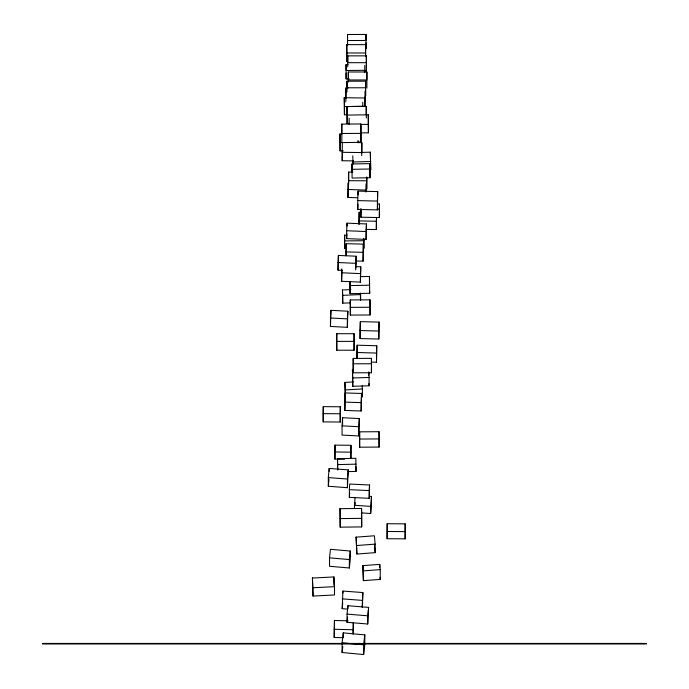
<?xml version="1.0" encoding="UTF-8"?>
<svg xmlns="http://www.w3.org/2000/svg" width="689" height="689" viewBox="0 0 689 689"><rect width="100%" height="100%" fill="white"/><g stroke="black" fill="none" stroke-linecap="round" stroke-linejoin="round"><path stroke-width="1.03" d="M346.817 44.63L346.791 61.33L346.817 44.63L365.601 44.664L365.592 56.154L365.601 44.664M348.617 183.291L348.634 172.069L352.906 172.095M366.781 177.4L366.712 189.148L366.746 176.97M387.123 538.729L387.184 523.735L405.192 523.855L405.192 531.098L405.132 538.85L387.123 538.729L387.123 531.486L405.132 531.607L405.132 538.85M405.132 531.607L405.192 523.855M323.201 413.633L323.27 406.648L340.306 406.777L340.237 422.03L323.201 421.892L323.201 413.633L340.237 413.77L340.237 422.03M323.201 421.892L323.27 406.648M340.237 413.77L340.306 406.777M344.474 459.219L334.906 459.098L335.018 445.103L350.968 445.301L350.873 458.323L350.968 445.301M334.906 459.098L335.018 445.103M353.483 160.89L342.183 160.735L342.33 143.39M342.183 160.735L342.347 150.839M361.691 155.723L361.854 142.657L357.746 142.606M361.82 153.07L361.854 142.657M345.792 101.963L345.956 88.028L348.074 88.054M345.921 98.415L345.956 88.028M362.784 106.407L364.903 106.433L365.015 91.198M364.903 106.433L365.067 96.718M358.96 224.046L359.15 212.238L361.2 212.272M359.064 224.425L359.15 212.238M377.426 204.03L379.475 204.065L379.363 217.56L360.898 217.216L361.019 209.017M366.109 229.385L376.332 229.566L376.418 217.38M376.332 229.566L376.53 217.758M379.363 217.56L379.475 204.065M357.772 200.602L358.056 191.129L377.701 191.594L377.417 209.887L357.772 209.422L357.772 200.602L377.417 201.076L377.417 209.887M357.772 209.422L357.927 204.151M377.417 201.076L377.701 191.594M342.579 637.704L334.191 637.497L334.458 620.479L348.1 620.815M334.191 637.497L334.458 620.479M345.964 255.834L346.214 243.699L363.344 244.121L363.094 261.148L355.602 260.967M346.119 255.602L346.214 243.699M360.071 330.565L360.338 321.642L379.096 322.099L378.821 339.022L360.071 338.575L360.071 330.565L378.821 331.013L378.821 339.022M360.071 338.575L360.338 321.642M363.094 261.148L363.344 244.121M353.069 633.854L353.285 622.899M353.19 634.052L353.345 623.002M378.821 331.013L379.096 322.099M356.885 358.624L357.143 345.189L376.737 345.749L376.478 362.242L371.319 362.087M356.997 358.547L357.143 345.189M376.478 362.242L376.737 345.749M344.853 402.092L345.241 392.928L361.544 393.479L361.157 410.997L344.853 410.446L344.853 402.092L361.157 402.634L361.157 410.997M344.853 410.446L345.241 392.928M361.157 402.634L361.544 393.479M347.936 197.424L348.246 182.895L347.936 197.424L357.496 197.777M365.988 192.11L366.298 183.567L366.298 191.551M346.662 230.746L347.041 223.167L366.479 223.951L366.092 239.402L346.662 238.618L346.662 230.746L366.092 231.53L366.092 239.402M346.662 238.618L346.903 233.881M366.092 231.53L366.479 223.951M342.166 270.338L338.006 270.148L338.402 255.421L356.11 256.213L355.877 267.892M338.006 270.148L338.402 255.421M355.541 266.6L360.76 266.832L360.381 282.128L341.589 281.293L341.804 268.899M341.589 281.293L341.959 270.26M355.705 269.993L356.11 256.213M360.381 282.128L360.76 266.832M349.366 489.655L349.693 484.057L369.545 484.996L369.218 498.311L349.366 497.38L349.366 489.655L369.218 490.594L369.218 498.311M349.366 497.38L349.642 492.713M369.218 490.594L369.545 484.996M342.054 425.854L342.579 417.715L359.331 418.585L358.797 435.948L342.054 435.086L342.054 425.854L358.797 426.715L358.797 435.948M358.797 426.715L359.331 418.585M330.462 317.991L330.97 310.326L347.867 311.221L347.359 327.335L330.462 326.44L330.462 317.991L347.359 318.886L347.359 327.335M330.462 326.44L330.97 310.326M347.359 318.886L347.867 311.221M354.37 508.344L355.033 497.337M355.033 504.477L355.197 502.488M361.492 512.9L370.665 513.512L371.492 496.433L369.45 496.304M370.665 513.512L371.492 496.433M328.317 477.572L329.187 468.434L348.289 469.889L347.42 487.7L328.317 486.245L328.317 477.572L347.42 479.027L347.42 487.7M328.317 486.245L328.989 479.139M347.42 479.027L348.289 469.889M347.437 609.076L342.183 608.68L342.915 591.059L362.87 592.557L362.414 607.25M342.183 608.68L342.734 602.823M362.138 607.233L362.87 592.557M347.041 614.114L347.902 605.709L368.598 607.397L367.737 624.01L347.041 622.313L347.041 614.114L367.737 615.811L367.737 624.01M347.041 622.313L347.575 617.06M367.737 615.811L368.598 607.397M329.531 557.849L330.453 549.314L350.27 551.028L350.27 559.451L349.357 567.986L329.531 566.272L329.531 557.849L349.357 559.563L349.357 567.986M349.357 559.563L350.27 551.028M342.106 642.768L343.277 632.864L364.808 634.913L364.808 644.646L363.628 654.55L342.106 652.509L342.106 642.768L363.628 644.818L363.628 654.55M342.106 652.509L342.803 646.566M363.628 644.818L364.808 634.913M356.11 537.162L374.368 535.775L375.161 544.121L375.161 552.656L356.902 554.042L356.11 537.162L356.902 554.042M356.902 545.507L375.161 544.121M362.914 565.609L379.742 564.377L380.225 569.622L380.225 579.415L363.396 580.655L362.914 565.609L363.396 580.655M363.396 570.862L380.225 569.622M344.905 382.412L345.456 398.001L344.905 382.412L353.379 381.921M345.456 389.922L362.397 388.932L362.156 385.719M312.427 578.045L333.898 576.943L334.509 586.666L334.509 594.969L313.047 596.063L312.427 578.045L313.047 596.063M313.047 587.76L334.509 586.666M350.107 302.867L342.734 303.177L342.45 289.974L350.873 289.621M342.734 303.177L342.734 295.34L360.631 294.582L360.631 300.464M360.976 152.458L370.346 152.174L370.699 169.718L370.346 152.174M352.992 164.068L352.992 162.001L370.699 161.476M369.054 377.469L369.054 385.797L352.751 386.279L352.751 377.951L369.054 377.469L368.856 372.112M337.627 469.907L337.507 458.71L355.851 458.28L356.024 471.44L347.876 471.629M337.679 469.786L337.679 464.593L356.024 464.162M360.183 276.651L369.468 276.47L369.683 293.281L350.081 293.669L349.866 281.904M350.081 293.669L350.081 285.591L369.683 285.203M351.984 163.948L369.89 163.646L370.002 177.745L352.096 178.046L351.984 163.948L351.984 172.681M352.096 169.313L370.002 169.012M347.497 114.701L344.431 114.753L344.259 97.528L346.3 97.493M344.431 114.753L344.431 106.571L362.802 106.287L362.724 102.265M343.268 150.839L340.09 150.874L339.953 133.967L342.071 133.933M340.09 150.874L340.09 142.614L358.099 142.399L358.065 140.478M344.621 242.89L344.707 248.66L344.621 235.164L346.748 235.138M363.861 238.773L363.887 240.702L344.707 240.935L344.621 235.164M340.065 508.689L361.553 508.439L361.699 518.361L361.699 526.913L340.202 527.154L340.065 508.689L340.202 527.154M340.202 518.602L361.699 518.361M347.023 114.874L347.023 106.554L366.247 106.373L366.35 118.026M360.941 132.891L368.417 132.813L368.288 114.796L347.127 115.089L347.127 123.4L349.263 123.383M360.941 124.442L368.417 124.364M349.237 78.899L346.128 78.925L346.067 64.585L348.143 64.568M364.739 65.412L364.791 70.321L346.128 70.485L346.067 64.585M341.77 132.719L341.77 124.089L360.898 123.968L360.976 141.994L357.789 142.02M341.847 142.123L341.847 133.494L360.976 133.373M359.598 431.839L379.053 431.71L379.122 438.919L359.658 439.048L359.598 431.839L359.658 447.204L379.122 447.066L379.053 431.71M350.348 315.088L350.296 299.93L370.027 299.818L370.088 307.251L350.348 307.363L350.348 315.088L370.088 314.976L370.027 299.818M347.523 34.51L365.988 34.45L366.014 40.462L347.549 40.53L347.523 34.51L347.549 44.673M353.224 372.809L353.207 358.418L371.449 358.366L371.466 363.749L353.224 363.801L353.224 372.809L371.466 372.766L371.449 358.366M347.738 55.869L366.35 55.861L366.359 62.69L347.738 62.699L347.738 55.869L347.738 66.824M364.283 70.941L366.359 70.941L366.35 55.861M348.324 80.182L348.324 71.992L366.884 71.983L366.892 88.14M348.324 82.017L348.324 79.976L366.892 79.958M346.972 81.207L365.601 81.19L365.609 87.77L346.98 87.787L346.972 81.207L346.98 91.887M336.749 333.717L354.086 333.709L354.094 341.374L336.757 341.391L336.749 333.717L336.757 350.219L354.094 350.21L354.086 333.709M346.791 52.967L365.575 53.01M366.712 180.802L348.565 180.69L348.565 185.909M345.792 97.735L364.903 97.993M342.183 152.303L361.691 152.562M334.906 451.967L350.856 452.173M377.305 209.06L379.363 209.094M358.96 220.919L376.332 221.238M345.964 251.916L363.094 252.338M334.191 629.281L353.069 629.746M356.885 352.501L376.478 353.061M347.936 189.449L365.988 190.112M338.006 262.535L355.705 263.327M341.589 272.766L360.381 273.611M354.37 505.287L370.665 506.372M342.183 598.862L362.138 600.369M374.463 545.352L375.161 552.656M380.035 577.322L380.225 579.415M362.078 392.721L362.397 397.01L362.397 388.932M360.511 300.275L360.347 293.135M342.45 289.974L342.734 295.34M368.968 383.652L369.054 385.797M352.759 155.809L352.992 162.001M352.647 160.95L352.759 164.051M352.751 377.951L352.432 369.382L352.751 386.279M355.877 466.539L356.024 471.44M337.507 458.71L337.679 464.593M369.64 291.344L369.683 293.281M349.986 281.706L350.081 285.591M370.002 177.745L369.89 163.646M344.259 97.528L344.431 106.571M339.953 133.967L340.09 142.614M361.699 526.913L361.553 508.439M368.417 132.813L368.288 114.796M349.116 118.181L349.202 124.563M347.023 106.554L347.127 123.4M346.067 73.025L346.128 78.925M379.053 439.858L379.122 447.066M359.598 439.995L359.658 447.204M370.027 307.544L370.088 314.976M360.976 141.994L360.898 123.968M350.296 299.93L350.348 307.363M341.77 124.089L341.847 133.494M365.988 42.752L366.014 48.764L365.988 34.45M347.523 42.813L347.532 44.819M371.449 367.375L371.466 372.766M353.207 358.418L353.224 363.801M366.35 64.12L366.359 70.941M365.601 89.389L365.609 95.969L365.601 81.19M354.086 342.536L354.094 350.21M348.324 71.992L348.324 79.976M336.749 342.545L336.757 350.219M387.184 523.735L387.184 530.978M379.742 564.377L379.742 567.314M369.468 276.47L369.468 284.548M368.736 372.026L368.736 375.143M366.884 71.983L366.884 79.14M366.247 106.373L366.247 114.693M364.791 70.321L364.791 72.431M363.887 240.702L363.887 248.419L363.801 238.79M360.898 208.758L360.898 217.216M358.056 191.129L358.056 195.047M348.634 172.069L348.634 180.415M347.902 605.709L347.902 608.783M347.041 223.167L347.041 226.121M343.277 632.864L343.277 637.738M342.915 591.059L342.915 593.022M342.579 417.715L342.579 425.923M333.898 576.943L333.898 585.245M329.187 468.434L329.187 471.328M646.411 643.431L42.589 643.431L42.589 643.982L646.411 643.982L646.411 643.431"/></g></svg>
